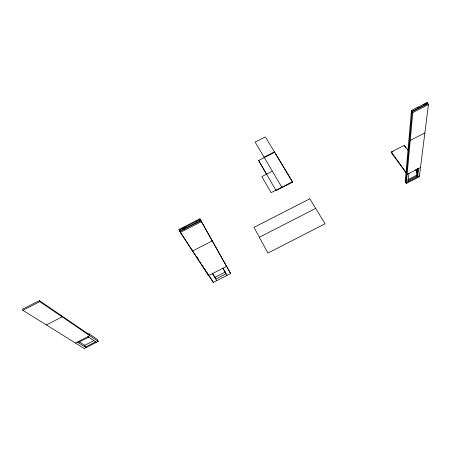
<?xml version="1.0" encoding="UTF-8"?>
<svg xmlns="http://www.w3.org/2000/svg" width="451" height="451" viewBox="0 0 451 451"><rect width="100%" height="100%" fill="white"/><g stroke="black" fill="none" stroke-linecap="round" stroke-linejoin="round"><path stroke-width="0.68" d="M405.996 172.795L391.259 152.5L391.282 151.993L404.367 145.307L408.538 150.905M404.327 145.82L404.367 145.307M411.475 110.45L405.195 181.939L406.295 183.472L419.306 176.803L428.45 104.609L427.142 102.462L411.475 110.45L412.146 111.307L405.742 182.706M406.295 183.472L412.778 112.609L411.436 110.895M408.161 181.64L408.95 173.421M416.498 175.495L417.322 168.556M417.057 176.256L418.004 168.364M418.663 168.443L417.649 176.775L416.527 175.247L407.648 179.802M427.142 102.462L427.086 102.913L424.949 104.001M259.342 237.254L315.7 208.407M87.906 334.484L89.151 333.847L97.568 339.614L98.2 341.407L84.292 348.538L22.86 310.277L22.55 309.217L39.423 300.608L89.467 334.766M75.447 343.031L89.788 335.685L89.151 333.847M230.608 273.537L200.695 220.398L179.678 231.126L213.222 282.444L230.608 273.537L199.928 218.803L178.974 229.497L180.344 232.423L208.587 275.595L226.532 266.406L226.109 265.543M78.141 342.591L88.712 337.179M420.484 167.513L407.129 174.357L406.565 173.573M93.797 340.657L84.715 345.314L85.329 347.118L95.64 341.835M407.687 180.828L417.626 175.738M419.424 175.862L406.379 182.548L405.827 181.781M272.359 171.211L261.834 176.578L271.113 192.65L292.485 181.736L265.357 136.901L255.148 142.093L281.802 187.188M417.074 108.02L418.325 107.383M423.331 104.829L424.583 104.192M412.146 111.307L427.824 103.307M22.86 310.277L39.75 301.657L98.2 341.407M182.514 228.894L185.598 227.321M199.173 220.398L200.407 219.767L200.216 219.434L179.222 230.145L179.43 230.467M412.107 111.752L427.768 103.764M179.887 231.442L200.881 220.731M412.778 112.609L428.45 104.609M180.344 232.423L201.36 221.7L199.928 218.803M292.592 182.176L276.085 190.604L258.632 160.477L274.682 152.308L292.592 182.176L292.485 181.736M46.368 324.917L62.12 316.867L61.793 315.875M424.865 132.938L410.235 140.413L409.609 139.59M391.259 152.5L393.125 151.542M264.032 157.128L274.4 151.846M77.318 342.072L86.107 347.608M79.043 341.711L84.906 345.432M87.917 336.643L96.39 342.337M404.722 146.35L405.906 147.939M391.282 151.993L406.041 172.31M178.974 229.497L179.74 230.675M196.653 256.596L198.192 258.953M202.037 264.844L203.187 266.609M204.726 268.965L205.881 270.735M207.032 272.505L207.804 273.684M209.726 276.626L212.032 280.161M212.325 273.515L216.818 280.601M212.252 272.973L215.257 277.72M266.547 174.255L258.632 160.477M223.019 268.244L225.477 272.483M222.811 268.148L227.011 275.375M211.739 240.017L212.195 240.941L192.504 251.004L192.064 250.074M195.599 221.013L196.54 222.946M212.415 280.753L213.222 282.444M208.176 274.727L208.587 275.595M183.315 227.281L184.233 229.226M416.363 169.661L417.395 172.192M415.653 169.666L416.966 172.88M39.423 300.608L39.75 301.657M309.826 198.801L253.986 227.355L267.905 253.079L325.098 223.764L309.826 198.801M225.252 272.094L215.014 277.337L215.832 279.039L226.086 273.785L225.252 272.094"/></g></svg>
